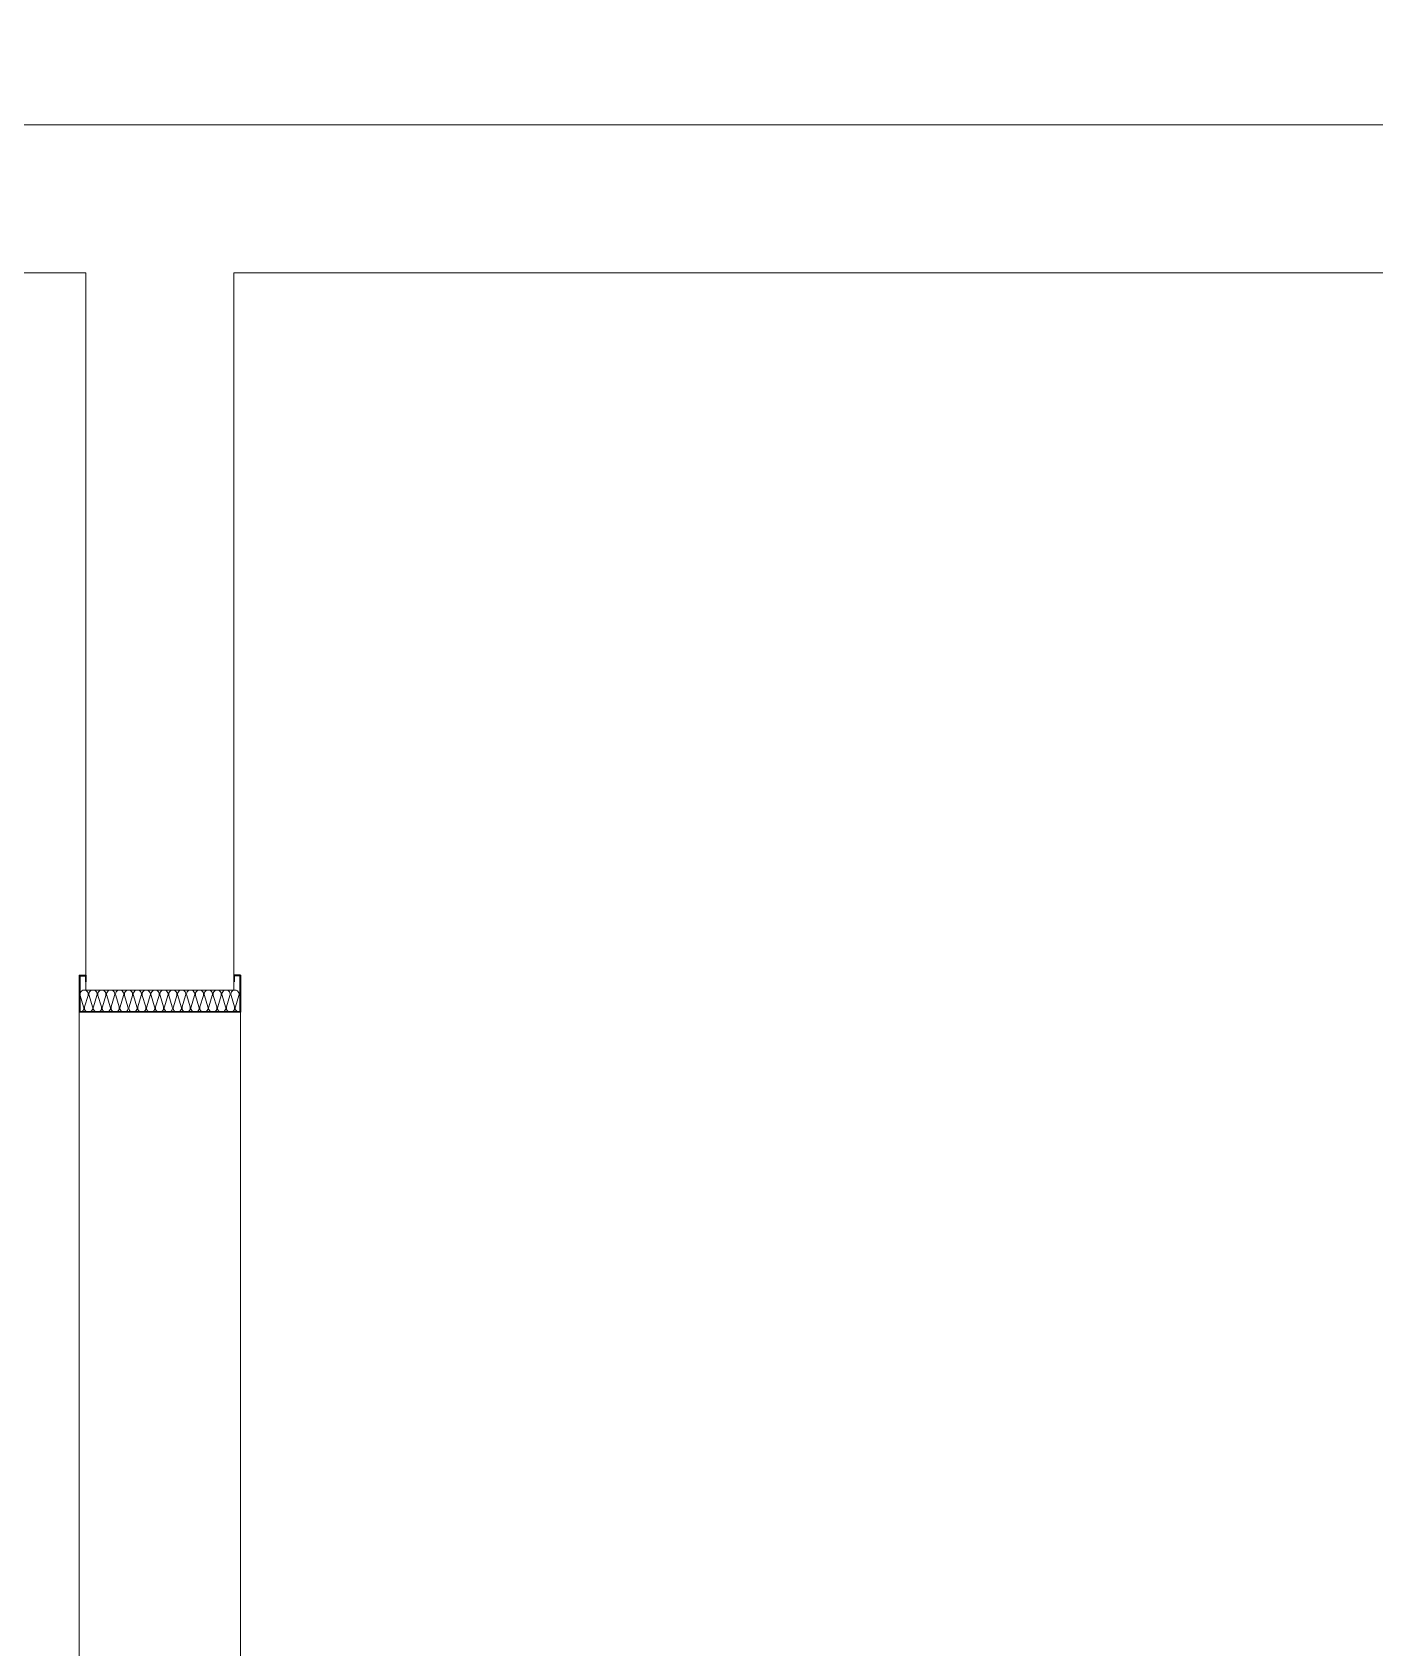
# Model space of a CAD drawing. Header units: millimetres. Extents: x 0 to 420000, y 0 to 297000.
# Drawn here: x 252990 to 254806, y 46591 to 48775 of the extents above; entities that cross this region are included whole.
import ezdxf

# ---------------------------------------------------------------- set-up
doc = ezdxf.new("R2010")
doc.units = ezdxf.units.MM
for name, color, linetype, lineweight in [('A-ELEV-LIN3', 8, 'Continuous', 18), ('A-WAXM-PANL', 6, 'Continuous', 20), ('A-XXXX-INSL2', 8, 'Continuous', 18)]:
    doc.layers.add(name, color=color, linetype=linetype, lineweight=lineweight)

# ---------------------------------------------------------------- blocks, each defined once
blk = doc.blocks.new('3층')
at = {"color": 6}
for p, q in [((4823364.8, -408068.7), (4823373.8, -408068.7)), ((4823364.8, -408068.7), (4823364.8, -408118.7)), ((4823365.4, -408069.3), (4823365.4, -408118.1)), ((4823365.4, -408069.3), (4823373.2, -408069.3)), ((4823373.2, -408069.3), (4823373.2, -408077.7)), ((4823373.8, -408077.7), (4823373.2, -408077.7)), ((4823373.8, -408068.7), (4823373.8, -408077.7)), ((4823582.8, -408068.7), (4823573.8, -408068.7)), ((4823573.8, -408068.7), (4823573.8, -408077.7)), ((4823573.8, -408077.7), (4823574.4, -408077.7)), ((4823582.2, -408069.3), (4823574.4, -408069.3)), ((4823574.4, -408069.3), (4823574.4, -408077.7)), ((4823582.2, -408069.3), (4823582.2, -408118.1)), ((4823582.8, -408068.7), (4823582.8, -408118.7)), ((4823582.8, -408118.7), (4823364.8, -408118.7)), ((4823582.2, -408118.1), (4823365.4, -408118.1))]:
    blk.add_line(p, q, dxfattribs=at)
at = {"layer": 'A-ELEV-LIN3'}
for p, q in [((4823364.8, -408118.7), (4823364.8, -411118.7)), ((4823582.8, -408118.7), (4823582.8, -411118.7))]:
    blk.add_line(p, q, dxfattribs=at)
at = {"layer": 'A-WAXM-PANL'}
blk.add_line((4823573.8, -408088.7), (4823573.8, -408088.7), dxfattribs=at)
at = {"layer": 'A-WAXM-PANL', "ltscale": 500}
blk.add_lwpolyline([(4823373.8, -407118.7), (4822573.8, -407118.7), (4822573.8, -401638.7), (4822773.8, -401638.7), (4822773.8, -406918.7), (4826773.8, -406918.7), (4826773.8, -408088.7)], dxfattribs=at)
at = {"layer": 'A-WAXM-PANL'}
for points in [[(4823373.8, -408089.3), (4823373.8, -407118.7)], [(4823573.8, -408088.9), (4823573.8, -407118.7)], [(4826573.8, -408088.7), (4826573.8, -407118.7), (4823573.8, -407118.7)], [(4823573.8, -408088.7), (4823373.8, -408088.7)]]:
    blk.add_lwpolyline(points, dxfattribs=at)
at = {"layer": 'A-XXXX-INSL2'}
blk.add_lwpolyline([(4823365.4, -408118.7, 0.508699), (4823370.7, -408111.4), (4823366.1, -408096, -1.37259), (4823376.7, -408096), (4823372.1, -408111.4, 1.37259), (4823382.7, -408111.4), (4823378.1, -408096, -1.37259), (4823388.7, -408096), (4823384.1, -408111.4, 1.37259), (4823394.7, -408111.4), (4823390.1, -408096, -1.37259), (4823400.7, -408096), (4823396.1, -408111.4, 1.37259), (4823406.7, -408111.4), (4823402.1, -408096, -1.37259), (4823412.7, -408096), (4823408.1, -408111.4, 1.37259), (4823418.7, -408111.4), (4823414.1, -408096, -1.37259), (4823424.7, -408096), (4823420.1, -408111.4, 1.37259), (4823430.7, -408111.4), (4823426.1, -408096, -1.37259), (4823436.7, -408096), (4823432.1, -408111.4, 1.37259), (4823442.7, -408111.4), (4823438.1, -408096, -1.37259), (4823448.7, -408096), (4823444.1, -408111.4, 1.37259), (4823454.7, -408111.4), (4823450.1, -408096, -1.37259), (4823460.7, -408096), (4823456.1, -408111.4, 1.37259), (4823466.7, -408111.4), (4823462.1, -408096, -1.37259), (4823472.7, -408096), (4823468.1, -408111.4, 1.37259), (4823478.7, -408111.4), (4823474.1, -408096, -1.37259), (4823484.7, -408096), (4823480.1, -408111.4, 1.37259), (4823490.7, -408111.4), (4823486.1, -408096, -1.37259), (4823496.7, -408096), (4823492.1, -408111.4, 1.37259), (4823502.7, -408111.4), (4823498.1, -408096, -1.37259), (4823508.7, -408096), (4823504.1, -408111.4, 1.37259), (4823514.7, -408111.4), (4823510.1, -408096, -1.37259), (4823520.7, -408096), (4823516.1, -408111.4, 1.37259), (4823526.7, -408111.4), (4823522.1, -408096, -1.37259), (4823532.7, -408096), (4823528.1, -408111.4, 1.37259), (4823538.7, -408111.4), (4823534.1, -408096, -1.37259), (4823544.7, -408096), (4823540.1, -408111.4, 1.37259), (4823550.7, -408111.4), (4823546.1, -408096, -1.37259), (4823556.7, -408096), (4823552.1, -408111.4, 1.37259), (4823562.7, -408111.4), (4823558.1, -408096, -1.37259), (4823568.7, -408096), (4823564.1, -408111.4, 1.37259), (4823574.7, -408111.4), (4823570.1, -408096, -1.37259), (4823580.7, -408096), (4823576.1, -408111.4, 0.508699), (4823581.4, -408118.7, 0.508699)], format="xyb", dxfattribs=at)

msp = doc.modelspace()

# ---------------------------------------------------------------- block references
msp.add_blockref('3층', (-4570311.3, 455568.7))

doc.saveas('drawing.dxf')
